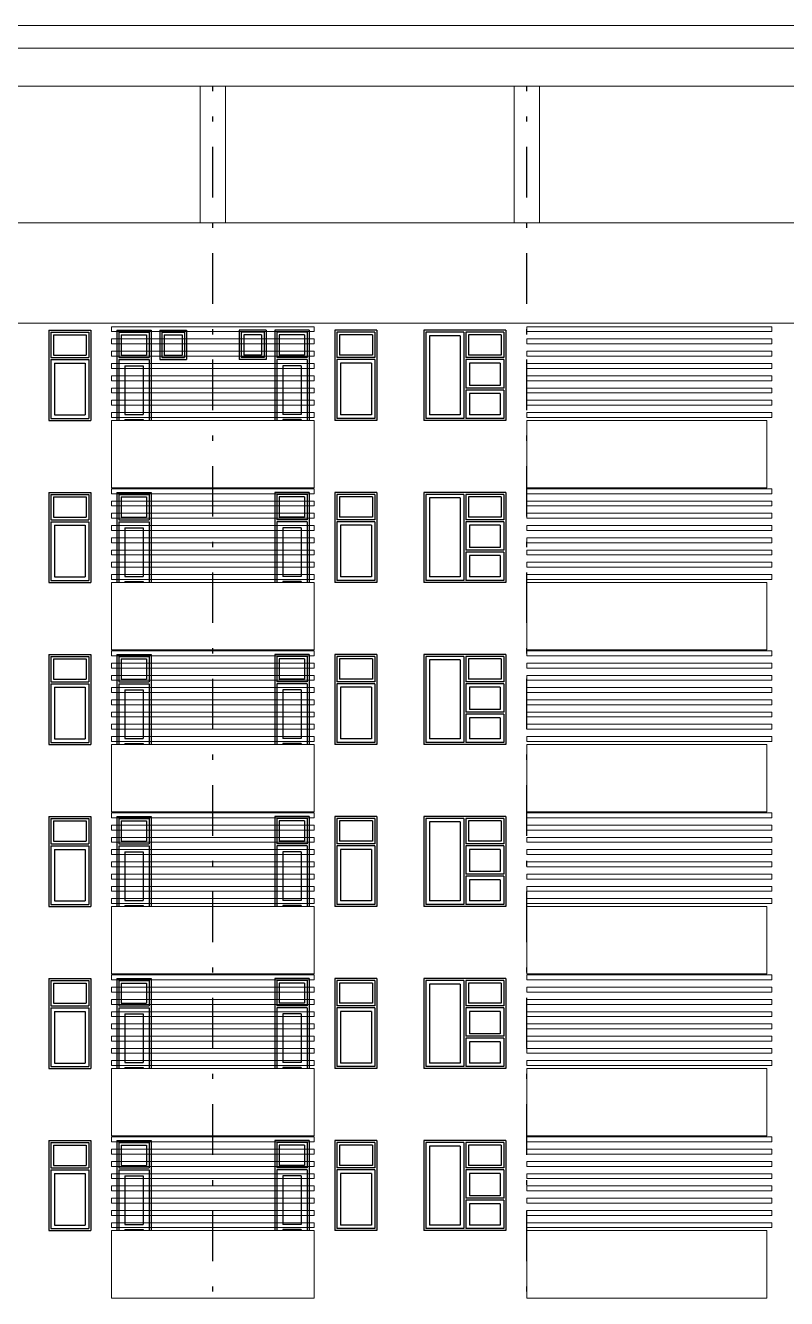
# Model space of a CAD drawing. Header units: millimetres. Extents: x 1676 to 1802, y 1105 to 1194.
# Drawn here: x 1738.94 to 1753.97, y 1153.09 to 1178.23 of the extents above; entities that cross this region are included whole.
import ezdxf

# ---------------------------------------------------------------- set-up
doc = ezdxf.new("R2010")
doc.units = ezdxf.units.MM
doc.linetypes.add('DASHDOT', pattern=[1, 0.5, -0.25, 0, -0.25])
for name, color, linetype, lineweight in [('ars', 11, 'Continuous', 0), ('lan', 7, 'Continuous', 15), ('tem', 5, 'Continuous', 20)]:
    doc.layers.add(name, color=color, linetype=linetype, lineweight=lineweight)
doc.layers.add('as', color=1, linetype='Continuous', plot=False)
doc.layers.add('Kusen', color=30, linetype='Continuous')

msp = doc.modelspace()

# ---------------------------------------------------------------- linework, layer by layer
at = {"layer": 'ars', "linetype": 'ByBlock'}
for points in [[(1740.638, 1172.18), (1744.638, 1172.18), (1744.638, 1172.277), (1740.638, 1172.277)], [(1748.838, 1172.18), (1753.678, 1172.18), (1753.678, 1172.277), (1748.838, 1172.277)], [(1740.638, 1171.938), (1744.638, 1171.938), (1744.638, 1172.035), (1740.638, 1172.035)], [(1748.838, 1171.938), (1753.678, 1171.938), (1753.678, 1172.035), (1748.838, 1172.035)], [(1740.638, 1171.696), (1744.638, 1171.696), (1744.638, 1171.793), (1740.638, 1171.793)], [(1748.838, 1171.696), (1753.678, 1171.696), (1753.678, 1171.793), (1748.838, 1171.793)], [(1740.638, 1171.454), (1744.638, 1171.454), (1744.638, 1171.551), (1740.638, 1171.551)], [(1748.838, 1171.454), (1753.678, 1171.454), (1753.678, 1171.551), (1748.838, 1171.551)], [(1740.638, 1171.212), (1744.638, 1171.212), (1744.638, 1171.309), (1740.638, 1171.309)], [(1748.838, 1171.212), (1753.678, 1171.212), (1753.678, 1171.309), (1748.838, 1171.309)], [(1740.638, 1170.971), (1744.638, 1170.971), (1744.638, 1171.067), (1740.638, 1171.067)], [(1748.838, 1170.971), (1753.678, 1170.971), (1753.678, 1171.067), (1748.838, 1171.067)], [(1740.638, 1170.729), (1744.638, 1170.729), (1744.638, 1170.826), (1740.638, 1170.826)], [(1748.838, 1170.729), (1753.678, 1170.729), (1753.678, 1170.826), (1748.838, 1170.826)], [(1740.638, 1170.487), (1744.638, 1170.487), (1744.638, 1170.584), (1740.638, 1170.584)], [(1748.838, 1170.487), (1753.678, 1170.487), (1753.678, 1170.584), (1748.838, 1170.584)], [(1740.638, 1168.98), (1744.638, 1168.98), (1744.638, 1169.077), (1740.638, 1169.077)], [(1748.838, 1168.98), (1753.678, 1168.98), (1753.678, 1169.077), (1748.838, 1169.077)], [(1740.638, 1168.738), (1744.638, 1168.738), (1744.638, 1168.835), (1740.638, 1168.835)], [(1748.838, 1168.738), (1753.678, 1168.738), (1753.678, 1168.835), (1748.838, 1168.835)], [(1740.638, 1168.496), (1744.638, 1168.496), (1744.638, 1168.593), (1740.638, 1168.593)], [(1748.838, 1168.496), (1753.678, 1168.496), (1753.678, 1168.593), (1748.838, 1168.593)], [(1740.638, 1168.254), (1744.638, 1168.254), (1744.638, 1168.351), (1740.638, 1168.351)], [(1748.838, 1168.254), (1753.678, 1168.254), (1753.678, 1168.351), (1748.838, 1168.351)], [(1740.638, 1168.012), (1744.638, 1168.012), (1744.638, 1168.109), (1740.638, 1168.109)], [(1748.838, 1168.012), (1753.678, 1168.012), (1753.678, 1168.109), (1748.838, 1168.109)], [(1740.638, 1167.771), (1744.638, 1167.771), (1744.638, 1167.867), (1740.638, 1167.867)], [(1748.838, 1167.771), (1753.678, 1167.771), (1753.678, 1167.867), (1748.838, 1167.867)], [(1740.638, 1167.529), (1744.638, 1167.529), (1744.638, 1167.626), (1740.638, 1167.626)], [(1748.838, 1167.529), (1753.678, 1167.529), (1753.678, 1167.626), (1748.838, 1167.626)], [(1740.638, 1167.287), (1744.638, 1167.287), (1744.638, 1167.384), (1740.638, 1167.384)], [(1748.838, 1167.287), (1753.678, 1167.287), (1753.678, 1167.384), (1748.838, 1167.384)], [(1740.638, 1165.78), (1744.638, 1165.78), (1744.638, 1165.877), (1740.638, 1165.877)], [(1748.838, 1165.78), (1753.678, 1165.78), (1753.678, 1165.877), (1748.838, 1165.877)], [(1740.638, 1165.538), (1744.638, 1165.538), (1744.638, 1165.635), (1740.638, 1165.635)], [(1748.838, 1165.538), (1753.678, 1165.538), (1753.678, 1165.635), (1748.838, 1165.635)], [(1740.638, 1165.296), (1744.638, 1165.296), (1744.638, 1165.393), (1740.638, 1165.393)], [(1748.838, 1165.296), (1753.678, 1165.296), (1753.678, 1165.393), (1748.838, 1165.393)], [(1740.638, 1165.054), (1744.638, 1165.054), (1744.638, 1165.151), (1740.638, 1165.151)], [(1748.838, 1165.054), (1753.678, 1165.054), (1753.678, 1165.151), (1748.838, 1165.151)], [(1740.638, 1164.812), (1744.638, 1164.812), (1744.638, 1164.909), (1740.638, 1164.909)], [(1748.838, 1164.812), (1753.678, 1164.812), (1753.678, 1164.909), (1748.838, 1164.909)], [(1740.638, 1164.571), (1744.638, 1164.571), (1744.638, 1164.667), (1740.638, 1164.667)], [(1748.838, 1164.571), (1753.678, 1164.571), (1753.678, 1164.667), (1748.838, 1164.667)], [(1740.638, 1164.329), (1744.638, 1164.329), (1744.638, 1164.426), (1740.638, 1164.426)], [(1748.838, 1164.329), (1753.678, 1164.329), (1753.678, 1164.426), (1748.838, 1164.426)], [(1740.638, 1164.087), (1744.638, 1164.087), (1744.638, 1164.184), (1740.638, 1164.184)], [(1748.838, 1164.087), (1753.678, 1164.087), (1753.678, 1164.184), (1748.838, 1164.184)], [(1740.638, 1162.58), (1744.638, 1162.58), (1744.638, 1162.677), (1740.638, 1162.677)], [(1748.838, 1162.58), (1753.678, 1162.58), (1753.678, 1162.677), (1748.838, 1162.677)], [(1740.638, 1162.338), (1744.638, 1162.338), (1744.638, 1162.435), (1740.638, 1162.435)], [(1748.838, 1162.338), (1753.678, 1162.338), (1753.678, 1162.435), (1748.838, 1162.435)], [(1740.638, 1162.096), (1744.638, 1162.096), (1744.638, 1162.193), (1740.638, 1162.193)], [(1748.838, 1162.096), (1753.678, 1162.096), (1753.678, 1162.193), (1748.838, 1162.193)], [(1740.638, 1161.854), (1744.638, 1161.854), (1744.638, 1161.951), (1740.638, 1161.951)], [(1748.838, 1161.854), (1753.678, 1161.854), (1753.678, 1161.951), (1748.838, 1161.951)], [(1740.638, 1161.612), (1744.638, 1161.612), (1744.638, 1161.709), (1740.638, 1161.709)], [(1740.638, 1161.371), (1744.638, 1161.371), (1744.638, 1161.467), (1740.638, 1161.467)], [(1748.838, 1161.612), (1753.678, 1161.612), (1753.678, 1161.709), (1748.838, 1161.709)], [(1748.838, 1161.371), (1753.678, 1161.371), (1753.678, 1161.467), (1748.838, 1161.467)], [(1740.638, 1161.129), (1744.638, 1161.129), (1744.638, 1161.226), (1740.638, 1161.226)], [(1748.838, 1161.129), (1753.678, 1161.129), (1753.678, 1161.226), (1748.838, 1161.226)], [(1740.638, 1160.887), (1744.638, 1160.887), (1744.638, 1160.984), (1740.638, 1160.984)], [(1748.838, 1160.887), (1753.678, 1160.887), (1753.678, 1160.984), (1748.838, 1160.984)], [(1740.638, 1159.38), (1744.638, 1159.38), (1744.638, 1159.477), (1740.638, 1159.477)], [(1748.838, 1159.38), (1753.678, 1159.38), (1753.678, 1159.477), (1748.838, 1159.477)], [(1740.638, 1159.138), (1744.638, 1159.138), (1744.638, 1159.235), (1740.638, 1159.235)], [(1748.838, 1159.138), (1753.678, 1159.138), (1753.678, 1159.235), (1748.838, 1159.235)], [(1740.638, 1158.896), (1744.638, 1158.896), (1744.638, 1158.993), (1740.638, 1158.993)], [(1748.838, 1158.896), (1753.678, 1158.896), (1753.678, 1158.993), (1748.838, 1158.993)], [(1740.638, 1158.654), (1744.638, 1158.654), (1744.638, 1158.751), (1740.638, 1158.751)], [(1748.838, 1158.654), (1753.678, 1158.654), (1753.678, 1158.751), (1748.838, 1158.751)], [(1740.638, 1158.412), (1744.638, 1158.412), (1744.638, 1158.509), (1740.638, 1158.509)], [(1748.838, 1158.412), (1753.678, 1158.412), (1753.678, 1158.509), (1748.838, 1158.509)], [(1740.638, 1158.171), (1744.638, 1158.171), (1744.638, 1158.267), (1740.638, 1158.267)], [(1748.838, 1158.171), (1753.678, 1158.171), (1753.678, 1158.267), (1748.838, 1158.267)], [(1740.638, 1157.929), (1744.638, 1157.929), (1744.638, 1158.026), (1740.638, 1158.026)], [(1748.838, 1157.929), (1753.678, 1157.929), (1753.678, 1158.026), (1748.838, 1158.026)], [(1740.638, 1157.687), (1744.638, 1157.687), (1744.638, 1157.784), (1740.638, 1157.784)], [(1748.838, 1157.687), (1753.678, 1157.687), (1753.678, 1157.784), (1748.838, 1157.784)], [(1740.638, 1156.18), (1744.638, 1156.18), (1744.638, 1156.277), (1740.638, 1156.277)], [(1748.838, 1156.18), (1753.678, 1156.18), (1753.678, 1156.277), (1748.838, 1156.277)], [(1740.638, 1155.938), (1744.638, 1155.938), (1744.638, 1156.035), (1740.638, 1156.035)], [(1748.838, 1155.938), (1753.678, 1155.938), (1753.678, 1156.035), (1748.838, 1156.035)], [(1740.638, 1155.696), (1744.638, 1155.696), (1744.638, 1155.793), (1740.638, 1155.793)], [(1748.838, 1155.696), (1753.678, 1155.696), (1753.678, 1155.793), (1748.838, 1155.793)], [(1740.638, 1155.454), (1744.638, 1155.454), (1744.638, 1155.551), (1740.638, 1155.551)], [(1748.838, 1155.454), (1753.678, 1155.454), (1753.678, 1155.551), (1748.838, 1155.551)], [(1740.638, 1155.212), (1744.638, 1155.212), (1744.638, 1155.309), (1740.638, 1155.309)], [(1748.838, 1155.212), (1753.678, 1155.212), (1753.678, 1155.309), (1748.838, 1155.309)], [(1740.638, 1154.971), (1744.638, 1154.971), (1744.638, 1155.067), (1740.638, 1155.067)], [(1748.838, 1154.971), (1753.678, 1154.971), (1753.678, 1155.067), (1748.838, 1155.067)], [(1740.638, 1154.729), (1744.638, 1154.729), (1744.638, 1154.826), (1740.638, 1154.826)], [(1748.838, 1154.729), (1753.678, 1154.729), (1753.678, 1154.826), (1748.838, 1154.826)], [(1740.638, 1154.487), (1744.638, 1154.487), (1744.638, 1154.584), (1740.638, 1154.584)], [(1748.838, 1154.487), (1753.678, 1154.487), (1753.678, 1154.584), (1748.838, 1154.584)]]:
    msp.add_lwpolyline(points, close=True, dxfattribs=at)
at = {"layer": 'as', "linetype": 'DASHDOT', "ltscale": 2}
for p, q in [((1742.638, 1120.227), (1742.638, 1177.027)), ((1748.838, 1120.227), (1748.838, 1177.027))]:
    msp.add_line(p, q, dxfattribs=at)
at = {"layer": 'Kusen', "linetype": 'ByBlock'}
for p, q in [((1739.398, 1172.207), (1739.398, 1170.427)), ((1739.398, 1172.207), (1740.228, 1172.207)), ((1739.438, 1172.167), (1739.438, 1171.667)), ((1739.438, 1172.167), (1740.188, 1172.167)), ((1739.488, 1172.117), (1739.488, 1171.717)), ((1739.488, 1172.117), (1740.138, 1172.117)), ((1740.138, 1172.117), (1740.138, 1171.717)), ((1740.188, 1172.167), (1740.188, 1171.667)), ((1740.228, 1172.207), (1740.228, 1170.427)), ((1740.738, 1172.207), (1740.738, 1170.427)), ((1740.738, 1172.207), (1741.418, 1172.207)), ((1740.778, 1172.167), (1740.778, 1171.667)), ((1740.778, 1172.167), (1741.378, 1172.167)), ((1740.828, 1172.117), (1740.828, 1171.717)), ((1740.828, 1172.117), (1741.328, 1172.117)), ((1741.328, 1172.117), (1741.328, 1171.717)), ((1741.378, 1172.167), (1741.378, 1171.667)), ((1741.418, 1172.207), (1741.418, 1170.427)), ((1741.588, 1172.207), (1741.588, 1171.627)), ((1741.588, 1172.207), (1742.118, 1172.207)), ((1741.628, 1172.167), (1741.628, 1171.667)), ((1741.628, 1172.167), (1742.078, 1172.167)), ((1741.678, 1172.117), (1741.678, 1171.717)), ((1741.678, 1172.117), (1742.028, 1172.117)), ((1742.028, 1172.117), (1742.028, 1171.717)), ((1742.078, 1172.167), (1742.078, 1171.667)), ((1742.118, 1172.207), (1742.118, 1171.627)), ((1743.158, 1172.207), (1743.158, 1171.627)), ((1743.688, 1172.207), (1743.158, 1172.207)), ((1743.198, 1172.167), (1743.198, 1171.667)), ((1743.648, 1172.167), (1743.198, 1172.167)), ((1743.248, 1172.117), (1743.248, 1171.717)), ((1743.598, 1172.117), (1743.248, 1172.117)), ((1743.598, 1172.117), (1743.598, 1171.717)), ((1743.648, 1172.167), (1743.648, 1171.667)), ((1743.688, 1172.207), (1743.688, 1171.627)), ((1743.858, 1172.207), (1743.858, 1170.427)), ((1744.538, 1172.207), (1743.858, 1172.207)), ((1743.898, 1172.167), (1743.898, 1171.667)), ((1744.498, 1172.167), (1743.898, 1172.167)), ((1743.948, 1172.117), (1743.948, 1171.717)), ((1744.448, 1172.117), (1743.948, 1172.117)), ((1744.448, 1172.117), (1744.448, 1171.717)), ((1744.498, 1172.167), (1744.498, 1171.667)), ((1744.538, 1172.207), (1744.538, 1170.427)), ((1745.048, 1172.207), (1745.048, 1170.427)), ((1745.878, 1172.207), (1745.048, 1172.207)), ((1745.088, 1172.167), (1745.088, 1171.667)), ((1745.838, 1172.167), (1745.088, 1172.167)), ((1745.138, 1172.117), (1745.138, 1171.717)), ((1745.788, 1172.117), (1745.138, 1172.117)), ((1745.788, 1172.117), (1745.788, 1171.717)), ((1745.838, 1172.167), (1745.838, 1171.667)), ((1745.878, 1172.207), (1745.878, 1170.427)), ((1746.803, 1172.207), (1746.803, 1170.427)), ((1748.423, 1172.207), (1746.803, 1172.207)), ((1746.843, 1172.167), (1746.843, 1170.467)), ((1747.593, 1172.167), (1746.843, 1172.167)), ((1747.523, 1172.097), (1746.913, 1172.097)), ((1746.913, 1172.097), (1746.913, 1170.537)), ((1747.523, 1172.097), (1747.523, 1170.537)), ((1747.593, 1172.167), (1747.593, 1170.467)), ((1747.633, 1172.167), (1747.633, 1171.667)), ((1748.383, 1172.167), (1747.633, 1172.167)), ((1747.683, 1172.117), (1747.683, 1171.717)), ((1748.333, 1172.117), (1747.683, 1172.117)), ((1748.333, 1172.117), (1748.333, 1171.717)), ((1748.383, 1172.167), (1748.383, 1171.667)), ((1748.423, 1172.207), (1748.423, 1170.427)), ((1739.438, 1171.667), (1740.188, 1171.667)), ((1739.438, 1171.627), (1739.438, 1170.467)), ((1739.438, 1171.627), (1740.188, 1171.627)), ((1739.488, 1171.717), (1740.138, 1171.717)), ((1739.508, 1171.557), (1739.508, 1170.537)), ((1739.508, 1171.557), (1740.118, 1171.557)), ((1740.118, 1171.557), (1740.118, 1170.537)), ((1740.188, 1171.627), (1740.188, 1170.467)), ((1740.778, 1171.667), (1741.378, 1171.667)), ((1740.778, 1171.627), (1740.778, 1170.427)), ((1740.778, 1171.627), (1741.378, 1171.627)), ((1740.828, 1171.717), (1741.328, 1171.717)), ((1741.378, 1171.627), (1741.378, 1170.427)), ((1741.588, 1171.627), (1742.118, 1171.627)), ((1741.628, 1171.667), (1742.078, 1171.667)), ((1741.678, 1171.717), (1742.028, 1171.717)), ((1743.688, 1171.627), (1743.158, 1171.627)), ((1743.648, 1171.667), (1743.198, 1171.667)), ((1743.598, 1171.717), (1743.248, 1171.717)), ((1744.498, 1171.667), (1743.898, 1171.667)), ((1743.898, 1171.627), (1743.898, 1170.427)), ((1744.498, 1171.627), (1743.898, 1171.627)), ((1744.448, 1171.717), (1743.948, 1171.717)), ((1744.498, 1171.627), (1744.498, 1170.427)), ((1745.838, 1171.667), (1745.088, 1171.667)), ((1745.088, 1171.627), (1745.088, 1170.467)), ((1745.838, 1171.627), (1745.088, 1171.627)), ((1745.788, 1171.717), (1745.138, 1171.717)), ((1745.158, 1171.557), (1745.158, 1170.537)), ((1745.768, 1171.557), (1745.158, 1171.557)), ((1745.768, 1171.557), (1745.768, 1170.537)), ((1745.838, 1171.627), (1745.838, 1170.467)), ((1746.843, 1171.667), (1746.843, 1171.627)), ((1748.383, 1171.667), (1747.633, 1171.667)), ((1747.633, 1171.627), (1747.633, 1171.067)), ((1748.383, 1171.627), (1747.633, 1171.627)), ((1748.333, 1171.717), (1747.683, 1171.717)), ((1747.703, 1171.557), (1747.703, 1171.117)), ((1748.313, 1171.557), (1747.703, 1171.557)), ((1748.313, 1171.557), (1748.313, 1171.117)), ((1748.383, 1171.627), (1748.383, 1171.067)), ((1740.898, 1171.507), (1740.898, 1170.547)), ((1740.898, 1171.507), (1741.258, 1171.507)), ((1741.258, 1171.507), (1741.258, 1170.547)), ((1744.018, 1171.507), (1744.018, 1170.547)), ((1744.378, 1171.507), (1744.018, 1171.507)), ((1744.378, 1171.507), (1744.378, 1170.547)), ((1748.383, 1171.067), (1747.633, 1171.067)), ((1747.633, 1171.027), (1747.633, 1170.467)), ((1748.383, 1171.027), (1747.633, 1171.027)), ((1748.313, 1171.117), (1747.703, 1171.117)), ((1748.383, 1171.027), (1748.383, 1170.467)), ((1747.703, 1170.957), (1747.703, 1170.537)), ((1748.313, 1170.957), (1747.703, 1170.957)), ((1748.313, 1170.957), (1748.313, 1170.537)), ((1739.508, 1170.537), (1740.118, 1170.537)), ((1740.898, 1170.547), (1741.258, 1170.547)), ((1744.378, 1170.547), (1744.018, 1170.547)), ((1745.768, 1170.537), (1745.158, 1170.537)), ((1747.523, 1170.537), (1746.913, 1170.537)), ((1748.313, 1170.537), (1747.703, 1170.537)), ((1739.398, 1170.427), (1740.228, 1170.427)), ((1739.438, 1170.467), (1740.188, 1170.467)), ((1740.898, 1170.447), (1740.898, 1170.427)), ((1740.898, 1170.447), (1741.258, 1170.447)), ((1741.258, 1170.447), (1741.258, 1170.427)), ((1744.018, 1170.447), (1744.018, 1170.427)), ((1744.378, 1170.447), (1744.018, 1170.447)), ((1744.378, 1170.447), (1744.378, 1170.427)), ((1745.878, 1170.427), (1745.048, 1170.427)), ((1745.838, 1170.467), (1745.088, 1170.467)), ((1748.423, 1170.427), (1746.803, 1170.427)), ((1747.593, 1170.467), (1746.843, 1170.467)), ((1748.383, 1170.467), (1747.633, 1170.467)), ((1739.398, 1169.007), (1739.398, 1167.227)), ((1739.398, 1169.007), (1740.228, 1169.007)), ((1739.438, 1168.967), (1739.438, 1168.467)), ((1739.438, 1168.967), (1740.188, 1168.967)), ((1739.488, 1168.917), (1739.488, 1168.517)), ((1739.488, 1168.917), (1740.138, 1168.917)), ((1740.138, 1168.917), (1740.138, 1168.517)), ((1740.188, 1168.967), (1740.188, 1168.467)), ((1740.228, 1169.007), (1740.228, 1167.227)), ((1740.738, 1169.007), (1740.738, 1167.227)), ((1740.738, 1169.007), (1741.418, 1169.007)), ((1740.778, 1168.967), (1740.778, 1168.467)), ((1740.778, 1168.967), (1741.378, 1168.967)), ((1740.828, 1168.917), (1740.828, 1168.517)), ((1740.828, 1168.917), (1741.328, 1168.917)), ((1741.328, 1168.917), (1741.328, 1168.517)), ((1741.378, 1168.967), (1741.378, 1168.467)), ((1741.418, 1169.007), (1741.418, 1167.227)), ((1743.858, 1169.007), (1743.858, 1167.227)), ((1744.538, 1169.007), (1743.858, 1169.007)), ((1743.898, 1168.967), (1743.898, 1168.467)), ((1744.498, 1168.967), (1743.898, 1168.967)), ((1743.948, 1168.917), (1743.948, 1168.517)), ((1744.448, 1168.917), (1743.948, 1168.917)), ((1744.448, 1168.917), (1744.448, 1168.517)), ((1744.498, 1168.967), (1744.498, 1168.467)), ((1744.538, 1169.007), (1744.538, 1167.227)), ((1745.048, 1169.007), (1745.048, 1167.227)), ((1745.878, 1169.007), (1745.048, 1169.007)), ((1745.088, 1168.967), (1745.088, 1168.467)), ((1745.838, 1168.967), (1745.088, 1168.967)), ((1745.138, 1168.917), (1745.138, 1168.517)), ((1745.788, 1168.917), (1745.138, 1168.917)), ((1745.788, 1168.917), (1745.788, 1168.517)), ((1745.838, 1168.967), (1745.838, 1168.467)), ((1745.878, 1169.007), (1745.878, 1167.227)), ((1746.803, 1169.007), (1746.803, 1167.227)), ((1748.423, 1169.007), (1746.803, 1169.007)), ((1746.843, 1168.967), (1746.843, 1167.267)), ((1747.593, 1168.967), (1746.843, 1168.967)), ((1747.523, 1168.897), (1746.913, 1168.897)), ((1746.913, 1168.897), (1746.913, 1167.337)), ((1747.523, 1168.897), (1747.523, 1167.337)), ((1747.593, 1168.967), (1747.593, 1167.267)), ((1747.633, 1168.967), (1747.633, 1168.467)), ((1748.383, 1168.967), (1747.633, 1168.967)), ((1747.683, 1168.917), (1747.683, 1168.517)), ((1748.333, 1168.917), (1747.683, 1168.917)), ((1748.333, 1168.917), (1748.333, 1168.517)), ((1748.383, 1168.967), (1748.383, 1168.467)), ((1748.423, 1169.007), (1748.423, 1167.227)), ((1739.488, 1168.517), (1740.138, 1168.517)), ((1740.828, 1168.517), (1741.328, 1168.517)), ((1744.448, 1168.517), (1743.948, 1168.517)), ((1745.788, 1168.517), (1745.138, 1168.517)), ((1748.333, 1168.517), (1747.683, 1168.517)), ((1739.438, 1168.467), (1740.188, 1168.467)), ((1739.438, 1168.427), (1739.438, 1167.267)), ((1739.438, 1168.427), (1740.188, 1168.427)), ((1739.508, 1168.357), (1739.508, 1167.337)), ((1739.508, 1168.357), (1740.118, 1168.357)), ((1740.118, 1168.357), (1740.118, 1167.337)), ((1740.188, 1168.427), (1740.188, 1167.267)), ((1740.778, 1168.467), (1741.378, 1168.467)), ((1740.778, 1168.427), (1740.778, 1167.227)), ((1740.778, 1168.427), (1741.378, 1168.427)), ((1740.898, 1168.307), (1740.898, 1167.347)), ((1740.898, 1168.307), (1741.258, 1168.307)), ((1741.258, 1168.307), (1741.258, 1167.347)), ((1741.378, 1168.427), (1741.378, 1167.227)), ((1744.498, 1168.467), (1743.898, 1168.467)), ((1743.898, 1168.427), (1743.898, 1167.227)), ((1744.498, 1168.427), (1743.898, 1168.427)), ((1744.018, 1168.307), (1744.018, 1167.347)), ((1744.378, 1168.307), (1744.018, 1168.307)), ((1744.378, 1168.307), (1744.378, 1167.347)), ((1744.498, 1168.427), (1744.498, 1167.227)), ((1745.838, 1168.467), (1745.088, 1168.467)), ((1745.088, 1168.427), (1745.088, 1167.267)), ((1745.838, 1168.427), (1745.088, 1168.427)), ((1745.158, 1168.357), (1745.158, 1167.337)), ((1745.768, 1168.357), (1745.158, 1168.357)), ((1745.768, 1168.357), (1745.768, 1167.337)), ((1745.838, 1168.427), (1745.838, 1167.267)), ((1746.843, 1168.467), (1746.843, 1168.427)), ((1748.383, 1168.467), (1747.633, 1168.467)), ((1747.633, 1168.427), (1747.633, 1167.867)), ((1748.383, 1168.427), (1747.633, 1168.427)), ((1747.703, 1168.357), (1747.703, 1167.917)), ((1748.313, 1168.357), (1747.703, 1168.357)), ((1748.313, 1168.357), (1748.313, 1167.917)), ((1748.383, 1168.427), (1748.383, 1167.867)), ((1748.383, 1167.867), (1747.633, 1167.867)), ((1747.633, 1167.827), (1747.633, 1167.267)), ((1748.383, 1167.827), (1747.633, 1167.827)), ((1748.313, 1167.917), (1747.703, 1167.917)), ((1747.703, 1167.757), (1747.703, 1167.337)), ((1748.313, 1167.757), (1747.703, 1167.757)), ((1748.313, 1167.757), (1748.313, 1167.337)), ((1748.383, 1167.827), (1748.383, 1167.267)), ((1739.438, 1167.267), (1740.188, 1167.267)), ((1739.508, 1167.337), (1740.118, 1167.337)), ((1740.898, 1167.347), (1741.258, 1167.347)), ((1744.378, 1167.347), (1744.018, 1167.347)), ((1745.838, 1167.267), (1745.088, 1167.267)), ((1745.768, 1167.337), (1745.158, 1167.337)), ((1747.593, 1167.267), (1746.843, 1167.267)), ((1747.523, 1167.337), (1746.913, 1167.337)), ((1748.383, 1167.267), (1747.633, 1167.267)), ((1748.313, 1167.337), (1747.703, 1167.337)), ((1739.398, 1167.227), (1740.228, 1167.227)), ((1740.898, 1167.247), (1740.898, 1167.227)), ((1740.898, 1167.247), (1741.258, 1167.247)), ((1741.258, 1167.247), (1741.258, 1167.227)), ((1744.018, 1167.247), (1744.018, 1167.227)), ((1744.378, 1167.247), (1744.018, 1167.247)), ((1744.378, 1167.247), (1744.378, 1167.227)), ((1745.878, 1167.227), (1745.048, 1167.227)), ((1748.423, 1167.227), (1746.803, 1167.227)), ((1739.398, 1165.807), (1739.398, 1164.027)), ((1739.398, 1165.807), (1740.228, 1165.807)), ((1739.438, 1165.767), (1739.438, 1165.267)), ((1739.438, 1165.767), (1740.188, 1165.767)), ((1740.188, 1165.767), (1740.188, 1165.267)), ((1740.228, 1165.807), (1740.228, 1164.027)), ((1740.738, 1165.807), (1740.738, 1164.027)), ((1740.738, 1165.807), (1741.418, 1165.807)), ((1740.778, 1165.767), (1740.778, 1165.267)), ((1740.778, 1165.767), (1741.378, 1165.767)), ((1741.378, 1165.767), (1741.378, 1165.267)), ((1741.418, 1165.807), (1741.418, 1164.027)), ((1743.858, 1165.807), (1743.858, 1164.027)), ((1744.538, 1165.807), (1743.858, 1165.807)), ((1743.898, 1165.767), (1743.898, 1165.267)), ((1744.498, 1165.767), (1743.898, 1165.767)), ((1744.498, 1165.767), (1744.498, 1165.267)), ((1744.538, 1165.807), (1744.538, 1164.027)), ((1745.048, 1165.807), (1745.048, 1164.027)), ((1745.878, 1165.807), (1745.048, 1165.807)), ((1745.088, 1165.767), (1745.088, 1165.267)), ((1745.838, 1165.767), (1745.088, 1165.767)), ((1745.838, 1165.767), (1745.838, 1165.267)), ((1745.878, 1165.807), (1745.878, 1164.027)), ((1746.803, 1165.807), (1746.803, 1164.027)), ((1748.423, 1165.807), (1746.803, 1165.807)), ((1746.843, 1165.767), (1746.843, 1164.067)), ((1747.593, 1165.767), (1746.843, 1165.767)), ((1747.593, 1165.767), (1747.593, 1164.067)), ((1747.633, 1165.767), (1747.633, 1165.267)), ((1748.383, 1165.767), (1747.633, 1165.767)), ((1748.383, 1165.767), (1748.383, 1165.267)), ((1748.423, 1165.807), (1748.423, 1164.027)), ((1739.488, 1165.717), (1739.488, 1165.317)), ((1739.488, 1165.717), (1740.138, 1165.717)), ((1740.138, 1165.717), (1740.138, 1165.317)), ((1740.828, 1165.717), (1740.828, 1165.317)), ((1740.828, 1165.717), (1741.328, 1165.717)), ((1741.328, 1165.717), (1741.328, 1165.317)), ((1743.948, 1165.717), (1743.948, 1165.317)), ((1744.448, 1165.717), (1743.948, 1165.717)), ((1744.448, 1165.717), (1744.448, 1165.317)), ((1745.138, 1165.717), (1745.138, 1165.317)), ((1745.788, 1165.717), (1745.138, 1165.717)), ((1745.788, 1165.717), (1745.788, 1165.317)), ((1747.523, 1165.697), (1746.913, 1165.697)), ((1746.913, 1165.697), (1746.913, 1164.137)), ((1747.523, 1165.697), (1747.523, 1164.137)), ((1747.683, 1165.717), (1747.683, 1165.317)), ((1748.333, 1165.717), (1747.683, 1165.717)), ((1748.333, 1165.717), (1748.333, 1165.317)), ((1739.438, 1165.267), (1740.188, 1165.267)), ((1739.488, 1165.317), (1740.138, 1165.317)), ((1740.778, 1165.267), (1741.378, 1165.267)), ((1740.828, 1165.317), (1741.328, 1165.317)), ((1744.498, 1165.267), (1743.898, 1165.267)), ((1744.448, 1165.317), (1743.948, 1165.317)), ((1745.838, 1165.267), (1745.088, 1165.267)), ((1745.788, 1165.317), (1745.138, 1165.317)), ((1746.843, 1165.267), (1746.843, 1165.227)), ((1748.383, 1165.267), (1747.633, 1165.267)), ((1748.333, 1165.317), (1747.683, 1165.317)), ((1739.438, 1165.227), (1739.438, 1164.067)), ((1739.438, 1165.227), (1740.188, 1165.227)), ((1739.508, 1165.157), (1739.508, 1164.137)), ((1739.508, 1165.157), (1740.118, 1165.157)), ((1740.118, 1165.157), (1740.118, 1164.137)), ((1740.188, 1165.227), (1740.188, 1164.067)), ((1740.778, 1165.227), (1740.778, 1164.027)), ((1740.778, 1165.227), (1741.378, 1165.227)), ((1740.898, 1165.107), (1740.898, 1164.147)), ((1740.898, 1165.107), (1741.258, 1165.107)), ((1741.258, 1165.107), (1741.258, 1164.147)), ((1741.378, 1165.227), (1741.378, 1164.027)), ((1743.898, 1165.227), (1743.898, 1164.027)), ((1744.498, 1165.227), (1743.898, 1165.227)), ((1744.018, 1165.107), (1744.018, 1164.147)), ((1744.378, 1165.107), (1744.018, 1165.107)), ((1744.378, 1165.107), (1744.378, 1164.147)), ((1744.498, 1165.227), (1744.498, 1164.027)), ((1745.088, 1165.227), (1745.088, 1164.067)), ((1745.838, 1165.227), (1745.088, 1165.227)), ((1745.158, 1165.157), (1745.158, 1164.137)), ((1745.768, 1165.157), (1745.158, 1165.157)), ((1745.768, 1165.157), (1745.768, 1164.137)), ((1745.838, 1165.227), (1745.838, 1164.067)), ((1747.633, 1165.227), (1747.633, 1164.667)), ((1748.383, 1165.227), (1747.633, 1165.227)), ((1747.703, 1165.157), (1747.703, 1164.717)), ((1748.313, 1165.157), (1747.703, 1165.157)), ((1748.313, 1165.157), (1748.313, 1164.717)), ((1748.383, 1165.227), (1748.383, 1164.667)), ((1748.383, 1164.667), (1747.633, 1164.667)), ((1747.633, 1164.627), (1747.633, 1164.067)), ((1748.383, 1164.627), (1747.633, 1164.627)), ((1748.313, 1164.717), (1747.703, 1164.717)), ((1747.703, 1164.557), (1747.703, 1164.137)), ((1748.313, 1164.557), (1747.703, 1164.557)), ((1748.313, 1164.557), (1748.313, 1164.137)), ((1748.383, 1164.627), (1748.383, 1164.067)), ((1739.398, 1164.027), (1740.228, 1164.027)), ((1739.438, 1164.067), (1740.188, 1164.067)), ((1739.508, 1164.137), (1740.118, 1164.137)), ((1740.898, 1164.147), (1741.258, 1164.147)), ((1740.898, 1164.047), (1740.898, 1164.027)), ((1740.898, 1164.047), (1741.258, 1164.047)), ((1741.258, 1164.047), (1741.258, 1164.027)), ((1744.378, 1164.147), (1744.018, 1164.147)), ((1744.018, 1164.047), (1744.018, 1164.027)), ((1744.378, 1164.047), (1744.018, 1164.047)), ((1744.378, 1164.047), (1744.378, 1164.027)), ((1745.878, 1164.027), (1745.048, 1164.027)), ((1745.838, 1164.067), (1745.088, 1164.067)), ((1745.768, 1164.137), (1745.158, 1164.137)), ((1748.423, 1164.027), (1746.803, 1164.027)), ((1747.593, 1164.067), (1746.843, 1164.067)), ((1747.523, 1164.137), (1746.913, 1164.137)), ((1748.383, 1164.067), (1747.633, 1164.067)), ((1748.313, 1164.137), (1747.703, 1164.137)), ((1739.398, 1162.607), (1739.398, 1160.827)), ((1739.398, 1162.607), (1740.228, 1162.607)), ((1739.438, 1162.567), (1739.438, 1162.067)), ((1739.438, 1162.567), (1740.188, 1162.567)), ((1739.488, 1162.517), (1739.488, 1162.117)), ((1739.488, 1162.517), (1740.138, 1162.517)), ((1740.138, 1162.517), (1740.138, 1162.117)), ((1740.188, 1162.567), (1740.188, 1162.067)), ((1740.228, 1162.607), (1740.228, 1160.827)), ((1740.738, 1162.607), (1740.738, 1160.827)), ((1740.738, 1162.607), (1741.418, 1162.607)), ((1740.778, 1162.567), (1740.778, 1162.067)), ((1740.778, 1162.567), (1741.378, 1162.567)), ((1740.828, 1162.517), (1740.828, 1162.117)), ((1740.828, 1162.517), (1741.328, 1162.517)), ((1741.328, 1162.517), (1741.328, 1162.117)), ((1741.378, 1162.567), (1741.378, 1162.067)), ((1741.418, 1162.607), (1741.418, 1160.827)), ((1743.858, 1162.607), (1743.858, 1160.827)), ((1744.538, 1162.607), (1743.858, 1162.607)), ((1743.898, 1162.567), (1743.898, 1162.067)), ((1744.498, 1162.567), (1743.898, 1162.567)), ((1743.948, 1162.517), (1743.948, 1162.117)), ((1744.448, 1162.517), (1743.948, 1162.517)), ((1744.448, 1162.517), (1744.448, 1162.117)), ((1744.498, 1162.567), (1744.498, 1162.067)), ((1744.538, 1162.607), (1744.538, 1160.827)), ((1745.048, 1162.607), (1745.048, 1160.827)), ((1745.878, 1162.607), (1745.048, 1162.607)), ((1745.088, 1162.567), (1745.088, 1162.067)), ((1745.838, 1162.567), (1745.088, 1162.567)), ((1745.138, 1162.517), (1745.138, 1162.117)), ((1745.788, 1162.517), (1745.138, 1162.517)), ((1745.788, 1162.517), (1745.788, 1162.117)), ((1745.838, 1162.567), (1745.838, 1162.067)), ((1745.878, 1162.607), (1745.878, 1160.827)), ((1746.803, 1162.607), (1746.803, 1160.827)), ((1748.423, 1162.607), (1746.803, 1162.607)), ((1746.843, 1162.567), (1746.843, 1160.867)), ((1747.593, 1162.567), (1746.843, 1162.567)), ((1747.523, 1162.497), (1746.913, 1162.497)), ((1746.913, 1162.497), (1746.913, 1160.937)), ((1747.523, 1162.497), (1747.523, 1160.937)), ((1747.593, 1162.567), (1747.593, 1160.867)), ((1747.633, 1162.567), (1747.633, 1162.067)), ((1748.383, 1162.567), (1747.633, 1162.567)), ((1747.683, 1162.517), (1747.683, 1162.117)), ((1748.333, 1162.517), (1747.683, 1162.517)), ((1748.333, 1162.517), (1748.333, 1162.117)), ((1748.383, 1162.567), (1748.383, 1162.067)), ((1748.423, 1162.607), (1748.423, 1160.827)), ((1739.438, 1162.067), (1740.188, 1162.067)), ((1739.438, 1162.027), (1739.438, 1160.867)), ((1739.438, 1162.027), (1740.188, 1162.027)), ((1739.488, 1162.117), (1740.138, 1162.117)), ((1740.188, 1162.027), (1740.188, 1160.867)), ((1740.778, 1162.067), (1741.378, 1162.067)), ((1740.778, 1162.027), (1740.778, 1160.827)), ((1740.778, 1162.027), (1741.378, 1162.027)), ((1740.828, 1162.117), (1741.328, 1162.117)), ((1741.378, 1162.027), (1741.378, 1160.827)), ((1744.498, 1162.067), (1743.898, 1162.067)), ((1743.898, 1162.027), (1743.898, 1160.827)), ((1744.498, 1162.027), (1743.898, 1162.027)), ((1744.448, 1162.117), (1743.948, 1162.117)), ((1744.498, 1162.027), (1744.498, 1160.827)), ((1745.838, 1162.067), (1745.088, 1162.067)), ((1745.088, 1162.027), (1745.088, 1160.867)), ((1745.838, 1162.027), (1745.088, 1162.027)), ((1745.788, 1162.117), (1745.138, 1162.117)), ((1745.838, 1162.027), (1745.838, 1160.867)), ((1746.843, 1162.067), (1746.843, 1162.027)), ((1748.383, 1162.067), (1747.633, 1162.067)), ((1747.633, 1162.027), (1747.633, 1161.467)), ((1748.383, 1162.027), (1747.633, 1162.027)), ((1748.333, 1162.117), (1747.683, 1162.117)), ((1748.383, 1162.027), (1748.383, 1161.467)), ((1739.508, 1161.957), (1739.508, 1160.937)), ((1739.508, 1161.957), (1740.118, 1161.957)), ((1740.118, 1161.957), (1740.118, 1160.937)), ((1740.898, 1161.907), (1740.898, 1160.947)), ((1740.898, 1161.907), (1741.258, 1161.907)), ((1741.258, 1161.907), (1741.258, 1160.947)), ((1744.018, 1161.907), (1744.018, 1160.947)), ((1744.378, 1161.907), (1744.018, 1161.907)), ((1744.378, 1161.907), (1744.378, 1160.947)), ((1745.158, 1161.957), (1745.158, 1160.937)), ((1745.768, 1161.957), (1745.158, 1161.957)), ((1745.768, 1161.957), (1745.768, 1160.937)), ((1747.703, 1161.957), (1747.703, 1161.517)), ((1748.313, 1161.957), (1747.703, 1161.957)), ((1748.313, 1161.957), (1748.313, 1161.517)), ((1748.383, 1161.467), (1747.633, 1161.467)), ((1748.313, 1161.517), (1747.703, 1161.517)), ((1747.633, 1161.427), (1747.633, 1160.867)), ((1748.383, 1161.427), (1747.633, 1161.427)), ((1747.703, 1161.357), (1747.703, 1160.937)), ((1748.313, 1161.357), (1747.703, 1161.357)), ((1748.313, 1161.357), (1748.313, 1160.937)), ((1748.383, 1161.427), (1748.383, 1160.867)), ((1739.398, 1160.827), (1740.228, 1160.827)), ((1739.438, 1160.867), (1740.188, 1160.867)), ((1739.508, 1160.937), (1740.118, 1160.937)), ((1740.898, 1160.947), (1741.258, 1160.947)), ((1740.898, 1160.847), (1740.898, 1160.827)), ((1740.898, 1160.847), (1741.258, 1160.847)), ((1741.258, 1160.847), (1741.258, 1160.827)), ((1744.378, 1160.947), (1744.018, 1160.947)), ((1744.018, 1160.847), (1744.018, 1160.827)), ((1744.378, 1160.847), (1744.018, 1160.847)), ((1744.378, 1160.847), (1744.378, 1160.827)), ((1745.878, 1160.827), (1745.048, 1160.827)), ((1745.838, 1160.867), (1745.088, 1160.867)), ((1745.768, 1160.937), (1745.158, 1160.937)), ((1748.423, 1160.827), (1746.803, 1160.827)), ((1747.593, 1160.867), (1746.843, 1160.867)), ((1747.523, 1160.937), (1746.913, 1160.937)), ((1748.383, 1160.867), (1747.633, 1160.867)), ((1748.313, 1160.937), (1747.703, 1160.937)), ((1739.398, 1159.407), (1739.398, 1157.627)), ((1739.398, 1159.407), (1740.228, 1159.407)), ((1739.438, 1159.367), (1739.438, 1158.867)), ((1739.438, 1159.367), (1740.188, 1159.367)), ((1739.488, 1159.317), (1739.488, 1158.917)), ((1739.488, 1159.317), (1740.138, 1159.317)), ((1740.138, 1159.317), (1740.138, 1158.917)), ((1740.188, 1159.367), (1740.188, 1158.867)), ((1740.228, 1159.407), (1740.228, 1157.627)), ((1740.738, 1159.407), (1740.738, 1157.627)), ((1740.738, 1159.407), (1741.418, 1159.407)), ((1740.778, 1159.367), (1740.778, 1158.867)), ((1740.778, 1159.367), (1741.378, 1159.367)), ((1740.828, 1159.317), (1740.828, 1158.917)), ((1740.828, 1159.317), (1741.328, 1159.317)), ((1741.328, 1159.317), (1741.328, 1158.917)), ((1741.378, 1159.367), (1741.378, 1158.867)), ((1741.418, 1159.407), (1741.418, 1157.627)), ((1743.858, 1159.407), (1743.858, 1157.627)), ((1744.538, 1159.407), (1743.858, 1159.407)), ((1743.898, 1159.367), (1743.898, 1158.867)), ((1744.498, 1159.367), (1743.898, 1159.367)), ((1743.948, 1159.317), (1743.948, 1158.917)), ((1744.448, 1159.317), (1743.948, 1159.317)), ((1744.448, 1159.317), (1744.448, 1158.917)), ((1744.498, 1159.367), (1744.498, 1158.867)), ((1744.538, 1159.407), (1744.538, 1157.627)), ((1745.048, 1159.407), (1745.048, 1157.627)), ((1745.878, 1159.407), (1745.048, 1159.407)), ((1745.088, 1159.367), (1745.088, 1158.867)), ((1745.838, 1159.367), (1745.088, 1159.367)), ((1745.138, 1159.317), (1745.138, 1158.917)), ((1745.788, 1159.317), (1745.138, 1159.317)), ((1745.788, 1159.317), (1745.788, 1158.917)), ((1745.838, 1159.367), (1745.838, 1158.867)), ((1745.878, 1159.407), (1745.878, 1157.627)), ((1746.803, 1159.407), (1746.803, 1157.627)), ((1748.423, 1159.407), (1746.803, 1159.407)), ((1746.843, 1159.367), (1746.843, 1157.667)), ((1747.593, 1159.367), (1746.843, 1159.367)), ((1747.523, 1159.297), (1746.913, 1159.297)), ((1746.913, 1159.297), (1746.913, 1157.737)), ((1747.523, 1159.297), (1747.523, 1157.737)), ((1747.593, 1159.367), (1747.593, 1157.667)), ((1747.633, 1159.367), (1747.633, 1158.867)), ((1748.383, 1159.367), (1747.633, 1159.367)), ((1747.683, 1159.317), (1747.683, 1158.917)), ((1748.333, 1159.317), (1747.683, 1159.317)), ((1748.333, 1159.317), (1748.333, 1158.917)), ((1748.383, 1159.367), (1748.383, 1158.867)), ((1748.423, 1159.407), (1748.423, 1157.627)), ((1739.438, 1158.867), (1740.188, 1158.867)), ((1739.438, 1158.827), (1739.438, 1157.667)), ((1739.438, 1158.827), (1740.188, 1158.827)), ((1739.488, 1158.917), (1740.138, 1158.917)), ((1739.508, 1158.757), (1739.508, 1157.737)), ((1739.508, 1158.757), (1740.118, 1158.757)), ((1740.118, 1158.757), (1740.118, 1157.737)), ((1740.188, 1158.827), (1740.188, 1157.667)), ((1740.778, 1158.867), (1741.378, 1158.867)), ((1740.778, 1158.827), (1740.778, 1157.627)), ((1740.778, 1158.827), (1741.378, 1158.827)), ((1740.828, 1158.917), (1741.328, 1158.917)), ((1740.898, 1158.707), (1740.898, 1157.747)), ((1740.898, 1158.707), (1741.258, 1158.707)), ((1741.258, 1158.707), (1741.258, 1157.747)), ((1741.378, 1158.827), (1741.378, 1157.627)), ((1744.498, 1158.867), (1743.898, 1158.867)), ((1743.898, 1158.827), (1743.898, 1157.627)), ((1744.498, 1158.827), (1743.898, 1158.827)), ((1744.448, 1158.917), (1743.948, 1158.917)), ((1744.018, 1158.707), (1744.018, 1157.747)), ((1744.378, 1158.707), (1744.018, 1158.707)), ((1744.378, 1158.707), (1744.378, 1157.747)), ((1744.498, 1158.827), (1744.498, 1157.627)), ((1745.838, 1158.867), (1745.088, 1158.867)), ((1745.088, 1158.827), (1745.088, 1157.667)), ((1745.838, 1158.827), (1745.088, 1158.827)), ((1745.788, 1158.917), (1745.138, 1158.917)), ((1745.158, 1158.757), (1745.158, 1157.737)), ((1745.768, 1158.757), (1745.158, 1158.757)), ((1745.768, 1158.757), (1745.768, 1157.737)), ((1745.838, 1158.827), (1745.838, 1157.667)), ((1746.843, 1158.867), (1746.843, 1158.827)), ((1748.383, 1158.867), (1747.633, 1158.867)), ((1747.633, 1158.827), (1747.633, 1158.267)), ((1748.383, 1158.827), (1747.633, 1158.827)), ((1748.333, 1158.917), (1747.683, 1158.917)), ((1747.703, 1158.757), (1747.703, 1158.317)), ((1748.313, 1158.757), (1747.703, 1158.757)), ((1748.313, 1158.757), (1748.313, 1158.317)), ((1748.383, 1158.827), (1748.383, 1158.267)), ((1748.383, 1158.267), (1747.633, 1158.267)), ((1747.633, 1158.227), (1747.633, 1157.667)), ((1748.383, 1158.227), (1747.633, 1158.227)), ((1748.313, 1158.317), (1747.703, 1158.317)), ((1748.383, 1158.227), (1748.383, 1157.667)), ((1747.703, 1158.157), (1747.703, 1157.737)), ((1748.313, 1158.157), (1747.703, 1158.157)), ((1748.313, 1158.157), (1748.313, 1157.737)), ((1739.508, 1157.737), (1740.118, 1157.737)), ((1740.898, 1157.747), (1741.258, 1157.747)), ((1744.378, 1157.747), (1744.018, 1157.747)), ((1745.768, 1157.737), (1745.158, 1157.737)), ((1747.523, 1157.737), (1746.913, 1157.737)), ((1748.313, 1157.737), (1747.703, 1157.737)), ((1739.398, 1157.627), (1740.228, 1157.627)), ((1739.438, 1157.667), (1740.188, 1157.667)), ((1740.898, 1157.647), (1740.898, 1157.627)), ((1740.898, 1157.647), (1741.258, 1157.647)), ((1741.258, 1157.647), (1741.258, 1157.627)), ((1744.018, 1157.647), (1744.018, 1157.627)), ((1744.378, 1157.647), (1744.018, 1157.647)), ((1744.378, 1157.647), (1744.378, 1157.627)), ((1745.878, 1157.627), (1745.048, 1157.627)), ((1745.838, 1157.667), (1745.088, 1157.667)), ((1748.423, 1157.627), (1746.803, 1157.627)), ((1747.593, 1157.667), (1746.843, 1157.667)), ((1748.383, 1157.667), (1747.633, 1157.667)), ((1739.398, 1156.207), (1739.398, 1154.427)), ((1739.398, 1156.207), (1740.228, 1156.207)), ((1740.228, 1156.207), (1740.228, 1154.427)), ((1740.738, 1156.207), (1740.738, 1154.427)), ((1740.738, 1156.207), (1741.418, 1156.207)), ((1741.418, 1156.207), (1741.418, 1154.427)), ((1743.858, 1156.207), (1743.858, 1154.427)), ((1744.538, 1156.207), (1743.858, 1156.207)), ((1744.538, 1156.207), (1744.538, 1154.427)), ((1745.048, 1156.207), (1745.048, 1154.427)), ((1745.878, 1156.207), (1745.048, 1156.207)), ((1745.878, 1156.207), (1745.878, 1154.427)), ((1746.803, 1156.207), (1746.803, 1154.427)), ((1748.423, 1156.207), (1746.803, 1156.207)), ((1748.423, 1156.207), (1748.423, 1154.427)), ((1739.438, 1156.167), (1739.438, 1155.667)), ((1739.438, 1156.167), (1740.188, 1156.167)), ((1739.488, 1156.117), (1739.488, 1155.717)), ((1739.488, 1156.117), (1740.138, 1156.117)), ((1740.138, 1156.117), (1740.138, 1155.717)), ((1740.188, 1156.167), (1740.188, 1155.667)), ((1740.778, 1156.167), (1740.778, 1155.667)), ((1740.778, 1156.167), (1741.378, 1156.167)), ((1740.828, 1156.117), (1740.828, 1155.717)), ((1740.828, 1156.117), (1741.328, 1156.117)), ((1741.328, 1156.117), (1741.328, 1155.717)), ((1741.378, 1156.167), (1741.378, 1155.667)), ((1743.898, 1156.167), (1743.898, 1155.667)), ((1744.498, 1156.167), (1743.898, 1156.167)), ((1743.948, 1156.117), (1743.948, 1155.717)), ((1744.448, 1156.117), (1743.948, 1156.117)), ((1744.448, 1156.117), (1744.448, 1155.717)), ((1744.498, 1156.167), (1744.498, 1155.667)), ((1745.088, 1156.167), (1745.088, 1155.667)), ((1745.838, 1156.167), (1745.088, 1156.167)), ((1745.138, 1156.117), (1745.138, 1155.717)), ((1745.788, 1156.117), (1745.138, 1156.117)), ((1745.788, 1156.117), (1745.788, 1155.717)), ((1745.838, 1156.167), (1745.838, 1155.667)), ((1746.843, 1156.167), (1746.843, 1154.467)), ((1747.593, 1156.167), (1746.843, 1156.167)), ((1747.523, 1156.097), (1746.913, 1156.097)), ((1746.913, 1156.097), (1746.913, 1154.537)), ((1747.523, 1156.097), (1747.523, 1154.537)), ((1747.593, 1156.167), (1747.593, 1154.467)), ((1747.633, 1156.167), (1747.633, 1155.667)), ((1748.383, 1156.167), (1747.633, 1156.167)), ((1747.683, 1156.117), (1747.683, 1155.717)), ((1748.333, 1156.117), (1747.683, 1156.117)), ((1748.333, 1156.117), (1748.333, 1155.717)), ((1748.383, 1156.167), (1748.383, 1155.667)), ((1739.488, 1155.717), (1740.138, 1155.717)), ((1740.828, 1155.717), (1741.328, 1155.717)), ((1744.448, 1155.717), (1743.948, 1155.717)), ((1745.788, 1155.717), (1745.138, 1155.717)), ((1748.333, 1155.717), (1747.683, 1155.717)), ((1739.438, 1155.667), (1740.188, 1155.667)), ((1739.438, 1155.627), (1739.438, 1154.467)), ((1739.438, 1155.627), (1740.188, 1155.627)), ((1739.508, 1155.557), (1739.508, 1154.537)), ((1739.508, 1155.557), (1740.118, 1155.557)), ((1740.118, 1155.557), (1740.118, 1154.537)), ((1740.188, 1155.627), (1740.188, 1154.467)), ((1740.778, 1155.667), (1741.378, 1155.667)), ((1740.778, 1155.627), (1740.778, 1154.427)), ((1740.778, 1155.627), (1741.378, 1155.627)), ((1740.898, 1155.507), (1740.898, 1154.547)), ((1740.898, 1155.507), (1741.258, 1155.507)), ((1741.258, 1155.507), (1741.258, 1154.547)), ((1741.378, 1155.627), (1741.378, 1154.427)), ((1744.498, 1155.667), (1743.898, 1155.667)), ((1743.898, 1155.627), (1743.898, 1154.427)), ((1744.498, 1155.627), (1743.898, 1155.627)), ((1744.018, 1155.507), (1744.018, 1154.547)), ((1744.378, 1155.507), (1744.018, 1155.507)), ((1744.378, 1155.507), (1744.378, 1154.547)), ((1744.498, 1155.627), (1744.498, 1154.427)), ((1745.838, 1155.667), (1745.088, 1155.667)), ((1745.088, 1155.627), (1745.088, 1154.467)), ((1745.838, 1155.627), (1745.088, 1155.627)), ((1745.158, 1155.557), (1745.158, 1154.537)), ((1745.768, 1155.557), (1745.158, 1155.557)), ((1745.768, 1155.557), (1745.768, 1154.537)), ((1745.838, 1155.627), (1745.838, 1154.467)), ((1746.843, 1155.667), (1746.843, 1155.627)), ((1748.383, 1155.667), (1747.633, 1155.667)), ((1747.633, 1155.627), (1747.633, 1155.067)), ((1748.383, 1155.627), (1747.633, 1155.627)), ((1747.703, 1155.557), (1747.703, 1155.117)), ((1748.313, 1155.557), (1747.703, 1155.557)), ((1748.313, 1155.557), (1748.313, 1155.117)), ((1748.383, 1155.627), (1748.383, 1155.067)), ((1748.383, 1155.067), (1747.633, 1155.067)), ((1747.633, 1155.027), (1747.633, 1154.467)), ((1748.383, 1155.027), (1747.633, 1155.027)), ((1748.313, 1155.117), (1747.703, 1155.117)), ((1747.703, 1154.957), (1747.703, 1154.537)), ((1748.313, 1154.957), (1747.703, 1154.957)), ((1748.313, 1154.957), (1748.313, 1154.537)), ((1748.383, 1155.027), (1748.383, 1154.467)), ((1739.398, 1154.427), (1740.228, 1154.427)), ((1739.438, 1154.467), (1740.188, 1154.467)), ((1739.508, 1154.537), (1740.118, 1154.537)), ((1740.898, 1154.547), (1741.258, 1154.547)), ((1740.898, 1154.447), (1740.898, 1154.427)), ((1740.898, 1154.447), (1741.258, 1154.447)), ((1741.258, 1154.447), (1741.258, 1154.427)), ((1744.378, 1154.547), (1744.018, 1154.547)), ((1744.018, 1154.447), (1744.018, 1154.427)), ((1744.378, 1154.447), (1744.018, 1154.447)), ((1744.378, 1154.447), (1744.378, 1154.427)), ((1745.878, 1154.427), (1745.048, 1154.427)), ((1745.838, 1154.467), (1745.088, 1154.467)), ((1745.768, 1154.537), (1745.158, 1154.537)), ((1748.423, 1154.427), (1746.803, 1154.427)), ((1747.593, 1154.467), (1746.843, 1154.467)), ((1747.523, 1154.537), (1746.913, 1154.537)), ((1748.383, 1154.467), (1747.633, 1154.467)), ((1748.313, 1154.537), (1747.703, 1154.537))]:
    msp.add_line(p, q, dxfattribs=at)
at = {"layer": 'lan', "linetype": 'ByBlock'}
for p, q in [((1692.788, 1178.227), (1767.688, 1178.227)), ((1767.688, 1177.777), (1692.788, 1177.777)), ((1762.938, 1177.027), (1697.538, 1177.027)), ((1740.638, 1169.097), (1744.638, 1169.097)), ((1748.838, 1169.097), (1753.578, 1169.097)), ((1740.638, 1165.897), (1744.638, 1165.897)), ((1748.838, 1165.897), (1753.578, 1165.897)), ((1740.638, 1162.697), (1744.638, 1162.697)), ((1748.838, 1162.697), (1753.578, 1162.697)), ((1740.638, 1159.497), (1744.638, 1159.497)), ((1748.838, 1159.497), (1753.578, 1159.497)), ((1740.638, 1156.297), (1744.638, 1156.297)), ((1748.838, 1156.297), (1753.578, 1156.297)), ((1740.638, 1153.097), (1744.638, 1153.097)), ((1748.838, 1153.097), (1753.578, 1153.097))]:
    msp.add_line(p, q, dxfattribs=at)
at = {"layer": 'lan', "linetype": 'Continuous', "ltscale": 2}
for p, q in [((1740.638, 1170.427), (1744.638, 1170.427)), ((1740.638, 1170.427), (1740.638, 1169.097)), ((1744.638, 1170.427), (1744.638, 1169.097)), ((1748.838, 1170.427), (1753.578, 1170.427)), ((1748.838, 1170.427), (1748.838, 1169.097)), ((1753.578, 1170.427), (1753.578, 1169.097)), ((1740.638, 1167.227), (1744.638, 1167.227)), ((1740.638, 1167.227), (1740.638, 1165.897)), ((1744.638, 1167.227), (1744.638, 1165.897)), ((1748.838, 1167.227), (1753.578, 1167.227)), ((1748.838, 1167.227), (1748.838, 1165.897)), ((1753.578, 1167.227), (1753.578, 1165.897)), ((1740.638, 1164.027), (1744.638, 1164.027)), ((1740.638, 1164.027), (1740.638, 1162.697)), ((1744.638, 1164.027), (1744.638, 1162.697)), ((1748.838, 1164.027), (1753.578, 1164.027)), ((1748.838, 1164.027), (1748.838, 1162.697)), ((1753.578, 1164.027), (1753.578, 1162.697)), ((1740.638, 1160.827), (1744.638, 1160.827)), ((1740.638, 1160.827), (1740.638, 1159.497)), ((1744.638, 1160.827), (1744.638, 1159.497)), ((1748.838, 1160.827), (1753.578, 1160.827)), ((1748.838, 1160.827), (1748.838, 1159.497)), ((1753.578, 1160.827), (1753.578, 1159.497)), ((1740.638, 1157.627), (1744.638, 1157.627)), ((1740.638, 1157.627), (1740.638, 1156.297)), ((1744.638, 1157.627), (1744.638, 1156.297)), ((1748.838, 1157.627), (1753.578, 1157.627)), ((1748.838, 1157.627), (1748.838, 1156.297)), ((1753.578, 1157.627), (1753.578, 1156.297)), ((1740.638, 1154.427), (1744.638, 1154.427)), ((1740.638, 1154.427), (1740.638, 1153.097)), ((1744.638, 1154.427), (1744.638, 1153.097)), ((1748.838, 1154.427), (1753.578, 1154.427)), ((1748.838, 1154.427), (1748.838, 1153.097)), ((1753.578, 1154.427), (1753.578, 1153.097))]:
    msp.add_line(p, q, dxfattribs=at)
at = {"layer": 'tem', "linetype": 'ByBlock'}
for p, q in [((1742.388, 1174.327), (1742.388, 1177.027)), ((1742.888, 1174.327), (1742.888, 1177.027)), ((1748.588, 1174.327), (1748.588, 1177.027)), ((1749.088, 1174.327), (1749.088, 1177.027)), ((1692.788, 1174.327), (1767.688, 1174.327)), ((1767.688, 1172.347), (1692.788, 1172.347))]:
    msp.add_line(p, q, dxfattribs=at)

doc.saveas('drawing.dxf')
